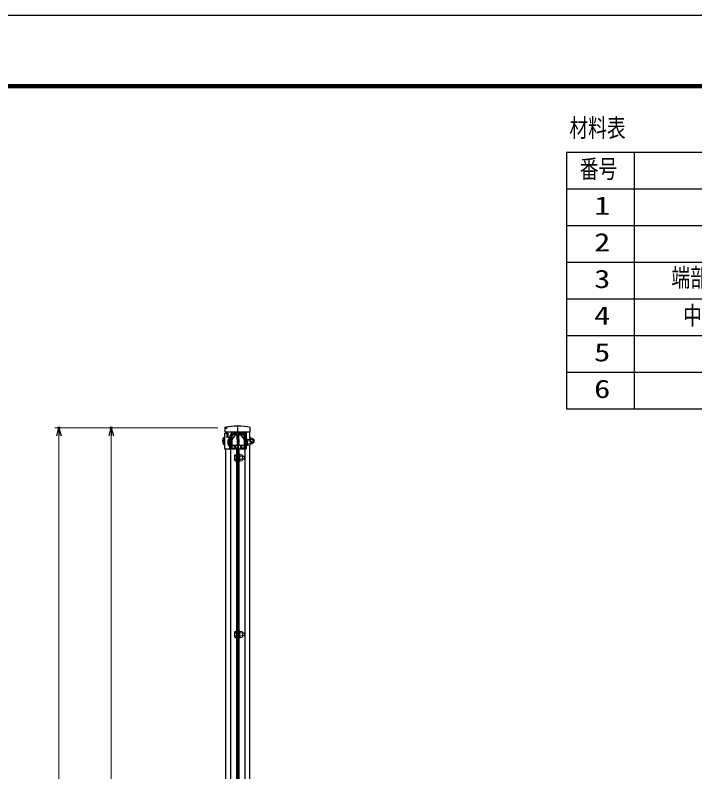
# Model space of a CAD drawing. Units: millimetres, scale not verified. Extents: x -4158 to 4158, y -2941 to 2939.
# Drawn here: x -361 to 1352, y 1033 to 2939 of the extents above; entities that cross this region are included whole.
import ezdxf
from ezdxf.enums import TextEntityAlignment as Align

# ---------------------------------------------------------------- set-up
doc = ezdxf.new("R2010")
doc.units = ezdxf.units.MM
doc.header["$LTSCALE"] = 10
doc.header["$PDMODE"] = 32
doc.header["$PDSIZE"] = 5
doc.linetypes.add('USER1', pattern=[2, 1.25, -0.25, 0.25, -0.25])
doc.linetypes.add('USER4', pattern=[0.645, 0.25, -0.125, 0.01, -0.125, 0.01, -0.125])
for name, color, linetype, lineweight in [('0-1_0', 7, 'Continuous', 25), ('0-2_1', 7, 'Continuous', 25), ('0-3_継手-案-', 7, 'Continuous', 25), ('0-4_支柱', 7, 'Continuous', 25), ('0-5_ボルト', 7, 'Continuous', 25), ('0-6_胴縁', 7, 'Continuous', 25), ('0-7_DEFPOINTS', 9, 'Continuous', 25), ('0-9_端部押さえ板', 7, 'Continuous', 25), ('0-A_ﾊﾟﾈﾙ', 7, 'Continuous', 25), ('0-B_振れ止めﾊﾞﾝﾄﾞ', 7, 'Continuous', 25), ('0-C_D-STR3', 7, 'Continuous', 13)]:
    doc.layers.add(name, color=color, linetype=linetype, lineweight=lineweight)
doc.styles.add('ＭＳ ゴシック', font='')
doc.styles.get('ＭＳ ゴシック').set_extended_font_data('MS Gothic')

# ---------------------------------------------------------------- blocks, each defined once
blk = doc.blocks.new('_Open30')
at = {"layer": '0-1_0'}
blk.add_line((0, 0), (-10, 0), dxfattribs=at)
blk.add_lwpolyline([(-10, 2.679), (0, 0), (-10, -2.679)], dxfattribs=at)

msp = doc.modelspace()

# ---------------------------------------------------------------- linework, layer by layer
at = {"layer": '0-1_0'}
for p, q in [((1028.41, 2593.57), (3745.93, 2593.57)), ((1028.41, 2593.57), (1028.41, 1947.36)), ((1198.92, 2593.57), (1198.92, 1947.36)), ((1028.41, 2501.25), (3745.93, 2501.25)), ((1028.41, 2408.94), (3745.93, 2408.94)), ((1028.41, 2316.62), (3745.93, 2316.62)), ((1028.41, 2224.31), (3745.93, 2224.31)), ((1028.41, 2131.99), (3745.93, 2131.99)), ((1028.41, 2039.67), (3745.93, 2039.67)), ((1028.41, 1947.36), (3745.93, 1947.36))]:
    msp.add_line(p, q, dxfattribs=at)
for points in [[(-4158.09, 2938.9), (4157.91, 2938.9), (4157.91, -2941.1), (-4158.09, -2941.1)], [(-3878.09, 2763.9), (3877.91, 2763.9), (3877.91, -2766.1), (-3878.09, -2766.1)], [(-3876.34, 2762.15), (3876.16, 2762.15), (3876.16, -2764.35), (-3876.34, -2764.35)], [(-3874.59, 2760.4), (3874.41, 2760.4), (3874.41, -2762.6), (-3874.59, -2762.6)], [(-3872.84, 2758.65), (3872.66, 2758.65), (3872.66, -2760.85), (-3872.84, -2760.85)], [(-3871.09, 2756.9), (3870.91, 2756.9), (3870.91, -2759.1), (-3871.09, -2759.1)]]:
    msp.add_lwpolyline(points, close=True, dxfattribs=at)
at = {"layer": '0-2_1', "lineweight": 15}
for p, q in [((149.78, 1899.4), (-260.5, 1899.4)), ((149.78, 1899.4), (-128.83, 1899.4)), ((-250.5, -512.55), (-250.5, 1879.4)), ((-118.83, -137.55), (-118.83, 1879.4))]:
    msp.add_line(p, q, dxfattribs=at)
at = {"layer": '0-2_1'}
for p, q in [((218.08, 1884.8), (218.08, 1846.4)), ((191.98, 1829.93), (191.98, 1818.68)), ((193.06, 1831.8), (197.48, 1831.8)), ((197.48, 1831.8), (197.48, 1816.8)), ((193.06, 1828.06), (197.48, 1828.06)), ((193.06, 1820.55), (197.48, 1820.55)), ((193.06, 1816.8), (197.48, 1816.8)), ((191.98, 1385.01), (191.98, 1373.75)), ((193.06, 1386.88), (197.48, 1386.88)), ((193.06, 1383.14), (197.48, 1383.14)), ((193.06, 1375.62), (197.48, 1375.62)), ((197.48, 1386.88), (197.48, 1371.88)), ((193.06, 1371.88), (197.48, 1371.88))]:
    msp.add_line(p, q, dxfattribs=at)
for centre, radius, start, end in [((194.14, 1829.93), 2.16, 120, 240), ((199.06, 1824.3), 7.08, 147.93138, 212.06862), ((194.14, 1818.68), 2.16, 120, 240), ((194.14, 1385.01), 2.16, 120, 240), ((199.06, 1379.38), 7.08, 147.93138, 212.06862), ((194.14, 1373.75), 2.16, 120, 240)]:
    msp.add_arc(centre, radius, start, end, dxfattribs=at)
at = {"layer": '0-3_継手-案-'}
for p, q in [((192.08, 1888), (220.78, 1888)), ((220.78, 1888), (220.78, 1884.8)), ((166.58, 1886.4), (175.28, 1886.4)), ((166.58, 1886.4), (166.58, 1846.4)), ((172.68, 1886.4), (172.68, 1875.3)), ((179.38, 1875.3), (172.68, 1875.3)), ((175.28, 1886.4), (175.28, 1875.3)), ((179.38, 1875.3), (179.38, 1846.4)), ((182.58, 1875.3), (182.58, 1846.4)), ((192.08, 1884.8), (221.28, 1884.8)), ((221.28, 1884.8), (221.28, 1846.4)), ((166.58, 1846.4), (182.58, 1846.4)), ((218.08, 1846.4), (221.28, 1846.4))]:
    msp.add_line(p, q, dxfattribs=at)
for radius in [12.7, 9.5]:
    msp.add_arc((192.08, 1875.3), radius, 90, 180, dxfattribs=at)
at = {"layer": '0-4_支柱'}
for p, q in [((168.58, 1889.51), (168.58, 1900.39)), ((168.58, 1889.51), (231.48, 1889.51)), ((169.78, 1886.4), (169.78, 1889.51)), ((230.28, 1870.55), (230.28, 1889.51)), ((231.48, 1889.51), (231.48, 1900.39)), ((230.28, 903.03), (230.28, 1855.55)), ((169.78, 911.95), (169.78, 1846.4))]:
    msp.add_line(p, q, dxfattribs=at)
at = {"layer": '0-4_支柱', "linetype": 'USER1'}
msp.add_line((200.03, -532.55), (200.03, 1903.51), dxfattribs=at)
at = {"layer": '0-4_支柱'}
msp.add_arc((200.03, 1743.51), 160, 78.66399, 101.33601, dxfattribs=at)
at = {"layer": '0-5_ボルト'}
for p, q in [((164.38, 1875.4), (165.48, 1875.4)), ((164.38, 1875.4), (164.38, 1857.4)), ((166.58, 1874.3), (166.58, 1858.5)), ((177.18, 1854.05), (177.18, 1872.05)), ((177.18, 1872.05), (178.28, 1872.05)), ((179.38, 1855.15), (179.38, 1870.95)), ((221.28, 1872.05), (221.28, 1854.05)), ((221.28, 1872.05), (221.28, 1854.05)), ((230.28, 1870.55), (230.28, 1875.4)), ((164.38, 1857.4), (165.48, 1857.4)), ((177.18, 1854.05), (178.28, 1854.05)), ((197.48, 1832.2), (197.48, 1816.4)), ((203.68, 1833.3), (203.68, 1815.3)), ((199.08, 1387.3), (199.08, 1371.5))]:
    msp.add_line(p, q, dxfattribs=at)
for centre, radius, start, end in [((178.66, 1866.4), 16.88, 147.77316, 212.22684), ((165.48, 1874.3), 1.1, 0, 90), ((191.46, 1863.05), 16.88, 147.77316, 212.22684), ((178.28, 1870.95), 1.1, 0, 90), ((165.48, 1858.5), 1.1, 270, 0), ((178.28, 1855.15), 1.1, 270, 0)]:
    msp.add_arc(centre, radius, start, end, dxfattribs=at)
at = {"layer": '0-6_胴縁'}
for p, q in [((183.08, 1875.3), (183.08, 1849.4)), ((184.68, 1875.3), (184.68, 1849.4)), ((192.08, 1884.3), (209.08, 1884.3)), ((192.08, 1882.7), (209.08, 1882.7)), ((216.48, 1875.3), (216.48, 1849.4)), ((218.08, 1875.3), (218.08, 1849.4)), ((190.34, 1853.67), (193.55, 1850.47)), ((209.7, 1854.8), (206.49, 1851.6)), ((210.83, 1853.67), (207.62, 1850.47)), ((210.83, 1853.67), (209.7, 1854.8)), ((186.18, 1847.9), (192.48, 1847.9)), ((186.18, 1846.3), (192.48, 1846.3)), ((214.98, 1847.9), (208.68, 1847.9)), ((214.98, 1846.3), (208.68, 1846.3))]:
    msp.add_line(p, q, dxfattribs=at)
msp.add_lwpolyline([(190.34, 1853.67), (191.47, 1854.8), (194.68, 1851.6)], dxfattribs=at)
for centre, radius, start, end in [((192.08, 1875.3), 9, 90, 180), ((192.08, 1875.3), 7.4, 90, 180), ((209.08, 1875.3), 9, 0, 90), ((209.08, 1875.3), 7.4, 0, 90), ((192.48, 1849.4), 3.1, 270, 45), ((192.48, 1849.4), 1.5, 270, 45), ((208.68, 1849.4), 3.1, 135, 270), ((208.68, 1849.4), 1.5, 135, 270), ((214.98, 1849.4), 3.1, 270, 0), ((214.98, 1849.4), 1.5, 270, 0)]:
    msp.add_arc(centre, radius, start, end, dxfattribs=at)
at = {"layer": '0-6_胴縁', "linetype": 'USER4'}
for radius in [3.1, 1.5]:
    msp.add_arc((186.18, 1849.4), radius, 180, 270, dxfattribs=at)
at = {"layer": '0-7_DEFPOINTS'}
for p in [(-250.5, 1899.4), (-118.83, 1899.4), (169.78, 1899.4)]:
    msp.add_point(p, dxfattribs=at)
at = {"layer": '0-9_端部押さえ板'}
for p, q in [((199.08, 1846.3), (182.58, 1846.3)), ((197.48, 912.45), (197.48, 1846.3)), ((199.08, 912.45), (199.08, 1846.3)), ((202.08, 1846.3), (218.58, 1846.3)), ((202.08, 912.45), (202.08, 1846.3)), ((203.68, 912.45), (203.68, 1846.3))]:
    msp.add_line(p, q, dxfattribs=at)
for points in [[(199.08, 912.45), (182.58, 912.45), (182.58, 1846.3)], [(202.08, 912.45), (218.58, 912.45), (218.58, 1846.3)]]:
    msp.add_lwpolyline(points, dxfattribs=at)
at = {"layer": '0-A_ﾊﾟﾈﾙ'}
for p, q in [((198.58, 1879), (202.58, 1879)), ((199.08, 879.65), (199.08, 1879)), ((202.08, 879.65), (202.08, 1879))]:
    msp.add_line(p, q, dxfattribs=at)
at = {"layer": '0-B_振れ止めﾊﾞﾝﾄﾞ'}
for p, q in [((198.08, 1870.5), (198.08, 1857.5)), ((203.08, 1870.5), (203.08, 1879)), ((203.08, 1870.5), (203.08, 1857.5)), ((216.48, 1870.5), (216.48, 1855.5)), ((195.58, 1855.5), (198.58, 1855.5))]:
    msp.add_line(p, q, dxfattribs=at)
for points in [[(194.08, 1881.5), (184.68, 1870.5), (184.78, 1870.5)], [(184.68, 1870.5), (184.68, 1855.5), (195.58, 1855.5)], [(194.08, 1881.5), (207.08, 1881.5), (216.48, 1870.5), (216.58, 1870.5)], [(198.08, 1870.5), (198.08, 1879), (203.08, 1879)], [(202.58, 1855.5), (205.58, 1855.5), (216.48, 1855.5)]]:
    msp.add_lwpolyline(points, dxfattribs=at)
for centre, start, end in [((196.08, 1857.5), 270, 0), ((205.08, 1857.5), 180, 270)]:
    msp.add_arc(centre, 2, start, end, dxfattribs=at)
at = {"layer": '0-C_D-STR3'}
for p, q in [((222.88, 1872.05), (221.28, 1872.05)), ((222.88, 1872.05), (221.28, 1872.05)), ((222.88, 1872.05), (222.88, 1854.05)), ((224.88, 1870.75), (222.88, 1870.75)), ((222.88, 1855.55), (222.88, 1870.55)), ((222.88, 1855.55), (222.88, 1870.55)), ((224.88, 1870.75), (224.88, 1855.35)), ((224.88, 1870.55), (224.88, 1855.55)), ((224.88, 1870.55), (230.68, 1870.55)), ((231.88, 1875.4), (230.28, 1875.4)), ((231.38, 1868.83), (231.38, 1857.29)), ((231.88, 1873.9), (231.88, 1858.9)), ((231.88, 1873.9), (237.68, 1873.9)), ((231.88, 1870.15), (237.68, 1870.15)), ((238.38, 1872.18), (238.38, 1860.64)), ((238.38, 1870.4), (240.5, 1870.4)), ((238.38, 1862.4), (238.38, 1870.4)), ((238.38, 1869.32), (241.58, 1869.32)), ((240.5, 1870.4), (240.5, 1862.4)), ((240.5, 1870.4), (241.58, 1869.32)), ((241.58, 1869.32), (241.58, 1863.48)), ((222.88, 1854.05), (221.28, 1854.05)), ((224.88, 1855.35), (222.88, 1855.35)), ((224.88, 1866.8), (230.68, 1866.8)), ((224.88, 1859.3), (230.68, 1859.3)), ((224.88, 1855.55), (230.68, 1855.55)), ((231.38, 1867.05), (233.3, 1867.05)), ((231.38, 1865.97), (234.38, 1865.97)), ((231.38, 1860.13), (234.38, 1860.13)), ((231.38, 1859.05), (233.3, 1859.05)), ((231.88, 1862.65), (237.68, 1862.65)), ((231.88, 1858.9), (237.68, 1858.9)), ((233.3, 1867.05), (233.3, 1859.05)), ((233.3, 1867.05), (234.38, 1865.97)), ((233.3, 1859.05), (234.38, 1860.13)), ((234.38, 1865.97), (234.38, 1860.13)), ((238.38, 1863.48), (241.58, 1863.48)), ((238.38, 1862.4), (240.5, 1862.4)), ((240.5, 1862.4), (241.58, 1863.48)), ((203.68, 1833.3), (203.68, 1815.3)), ((205.28, 1833.3), (203.68, 1833.3)), ((205.28, 1831.8), (205.28, 1816.8)), ((205.28, 1831.8), (211.08, 1831.8)), ((211.78, 1830.08), (211.78, 1818.54)), ((205.28, 1828.05), (211.08, 1828.05)), ((205.28, 1820.55), (211.08, 1820.55)), ((205.28, 1816.8), (211.08, 1816.8)), ((211.78, 1828.3), (216.4, 1828.3)), ((211.78, 1820.3), (211.78, 1828.3)), ((211.78, 1827.22), (217.48, 1827.22)), ((211.78, 1821.38), (217.48, 1821.38)), ((211.78, 1820.3), (216.4, 1820.3)), ((216.4, 1828.3), (216.4, 1820.3)), ((216.4, 1828.3), (217.48, 1827.22)), ((216.4, 1820.3), (217.48, 1821.38)), ((217.48, 1827.22), (217.48, 1821.38)), ((203.68, 1388.38), (203.68, 1370.38)), ((205.28, 1388.38), (203.68, 1388.38)), ((205.28, 1386.88), (205.28, 1371.88)), ((205.28, 1386.88), (211.08, 1386.88)), ((205.28, 1383.13), (211.08, 1383.13)), ((205.28, 1375.63), (211.08, 1375.63)), ((211.78, 1385.16), (211.78, 1373.61)), ((211.78, 1383.38), (216.4, 1383.38)), ((211.78, 1375.38), (211.78, 1383.38)), ((211.78, 1382.3), (217.48, 1382.3)), ((211.78, 1376.46), (217.48, 1376.46)), ((211.78, 1375.38), (216.4, 1375.38)), ((216.4, 1383.38), (216.4, 1375.38)), ((216.4, 1383.38), (217.48, 1382.3)), ((216.4, 1375.38), (217.48, 1376.46)), ((217.48, 1382.3), (217.48, 1376.46)), ((205.28, 1371.88), (211.08, 1371.88))]:
    msp.add_line(p, q, dxfattribs=at)
for points in [[(222.88, 1872.05), (222.88, 1854.05), (221.28, 1854.05)], [(231.88, 1875.4), (231.88, 1857.4), (231.38, 1857.4)], [(205.28, 1833.3), (205.28, 1815.3), (203.68, 1815.3)], [(205.28, 1388.38), (205.28, 1370.38), (203.68, 1370.38)]]:
    msp.add_lwpolyline(points, dxfattribs=at)
for centre, radius, start, end in [((228.54, 1868.68), 2.85, 318.83491, 41.16509), ((235.54, 1872.03), 2.85, 318.83491, 41.16509), ((227.99, 1866.4), 10.39, 338.85295, 21.14705), ((220.99, 1863.05), 10.39, 338.85295, 21.14705), ((228.54, 1857.43), 2.85, 318.86505, 41.13495), ((235.54, 1860.78), 2.85, 318.86505, 41.13495), ((208.94, 1829.93), 2.85, 318.83491, 41.16509), ((201.39, 1824.3), 10.39, 338.85295, 21.14705), ((208.94, 1818.68), 2.85, 318.86505, 41.13495), ((208.94, 1385), 2.85, 318.83491, 41.16509), ((201.39, 1379.38), 10.39, 338.85295, 21.14705), ((208.94, 1373.75), 2.85, 318.86505, 41.13495)]:
    msp.add_arc(centre, radius, start, end, dxfattribs=at)

# ---------------------------------------------------------------- block references
at = {"layer": '0-2_1', "xscale": 2, "yscale": 2, "rotation": 90}
for p in [(-250.5, 1899.4), (-118.83, 1899.4)]:
    msp.add_blockref('_Open30', p, dxfattribs=at)

# ---------------------------------------------------------------- texts
at = {"layer": '0-2_1', "style": 'ＭＳ ゴシック'}
for s, width, p in [('材料表', 0.75, (1035.54, 2618.28)), ('番号', 0.75, (1061.62, 2514.59)), ('1', 1.3, (1097.79, 2422.28)), ('2', 1.3, (1097.79, 2329.96)), ('端部調整板', 0.75, (1292.5, 2241.34)), ('3', 1.3, (1097.79, 2237.65)), ('中間押え', 0.75, (1321.97, 2145.33)), ('4', 1.3, (1097.79, 2145.33)), ('5', 1.3, (1097.79, 2053.02)), ('6', 1.3, (1097.79, 1960.7))]:
    msp.add_text(s, height=46.19, dxfattribs=dict(at, width=width)).set_placement(p, align=Align.BOTTOM_LEFT)

doc.saveas('drawing.dxf')
